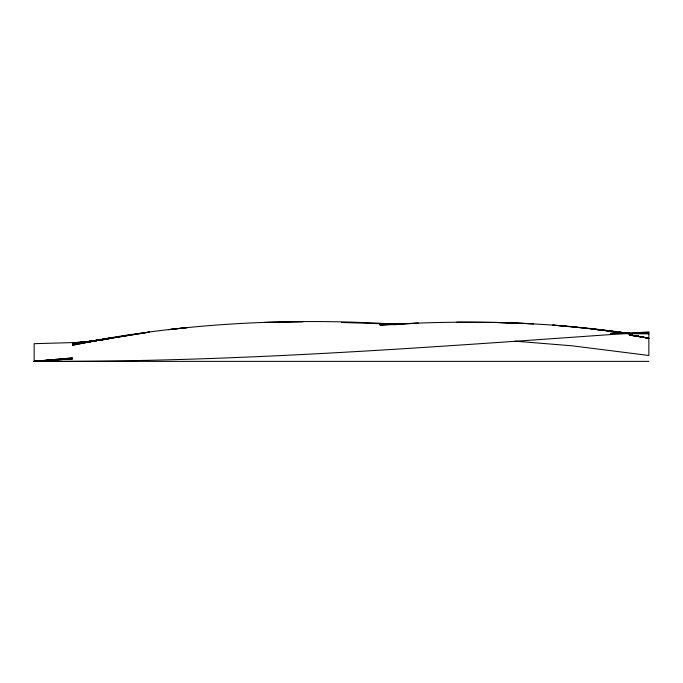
<?xml version="1.0" encoding="UTF-8"?>
<svg xmlns="http://www.w3.org/2000/svg" width="683" height="683" viewBox="0 0 683 683"><rect width="100%" height="100%" fill="white"/><g stroke="black" fill="none" stroke-linecap="round" stroke-linejoin="round"><path stroke-width="1.02" d="M72.569 344.83C179.023 323.136 288.217 317.552 396.533 324.177M130.197 334.892L72.569 344.488L149.406 332.109L72.569 344.164L110.987 338.102L72.569 343.865L110.987 338.341L72.569 343.72L105.797 339.357L72.569 343.447L91.257 341.338M93.332 341.099L96.448 340.749M98.531 340.518L101.639 340.16L98.531 340.433M96.448 340.655L72.569 343.199L91.257 341.466L72.569 342.755M91.257 341.346L72.569 342.968L86.067 342.021M93.332 341.167L95.415 340.988M34.15 361.29L72.569 357.943L34.15 361.316L34.15 343.686L86.067 342.217M88.141 341.876L91.257 341.654M264.663 322.359L303.081 321.667L283.872 321.821M629.641 333.056L610.431 331.639L629.641 333.389L572.013 326.662L552.803 325.108L591.222 328.745L629.641 333.535C547.04 321.241 463.168 319.798 379.919 325.023L418.337 323.213L379.919 324.698L398.607 324.459M648.85 332.852L610.431 333.509L648.85 333.859M398.607 324.34L379.919 324.476L396.533 324.656M648.85 361.375L34.15 361.375L72.569 358.464L34.15 361.316C239.409 362.579 444.24 346.076 648.85 331.887L648.85 355.476L572.013 345.803L514.905 341.159M456.756 322.163L495.175 322.436L533.594 323.776L495.175 322.402M341.5 322.461L396.533 324.271M640.765 336.403L642.78 336.617M638.742 336.062L629.641 335.012L648.85 338.128L629.641 334.935L648.85 338.264L629.641 334.807L648.85 338.316M91.778 341.449L72.569 345.18L110.987 337.872L91.778 341.449M187.825 327.524L168.616 329.641L187.825 327.524M72.569 358.916L34.15 361.358L72.569 358.916M638.742 336.121L629.641 335.268L638.742 336.198M610.431 331.05L591.222 328.865L629.641 333.688L610.431 331.033M629.641 333.842L625.594 333.253L629.641 333.842"/></g></svg>
